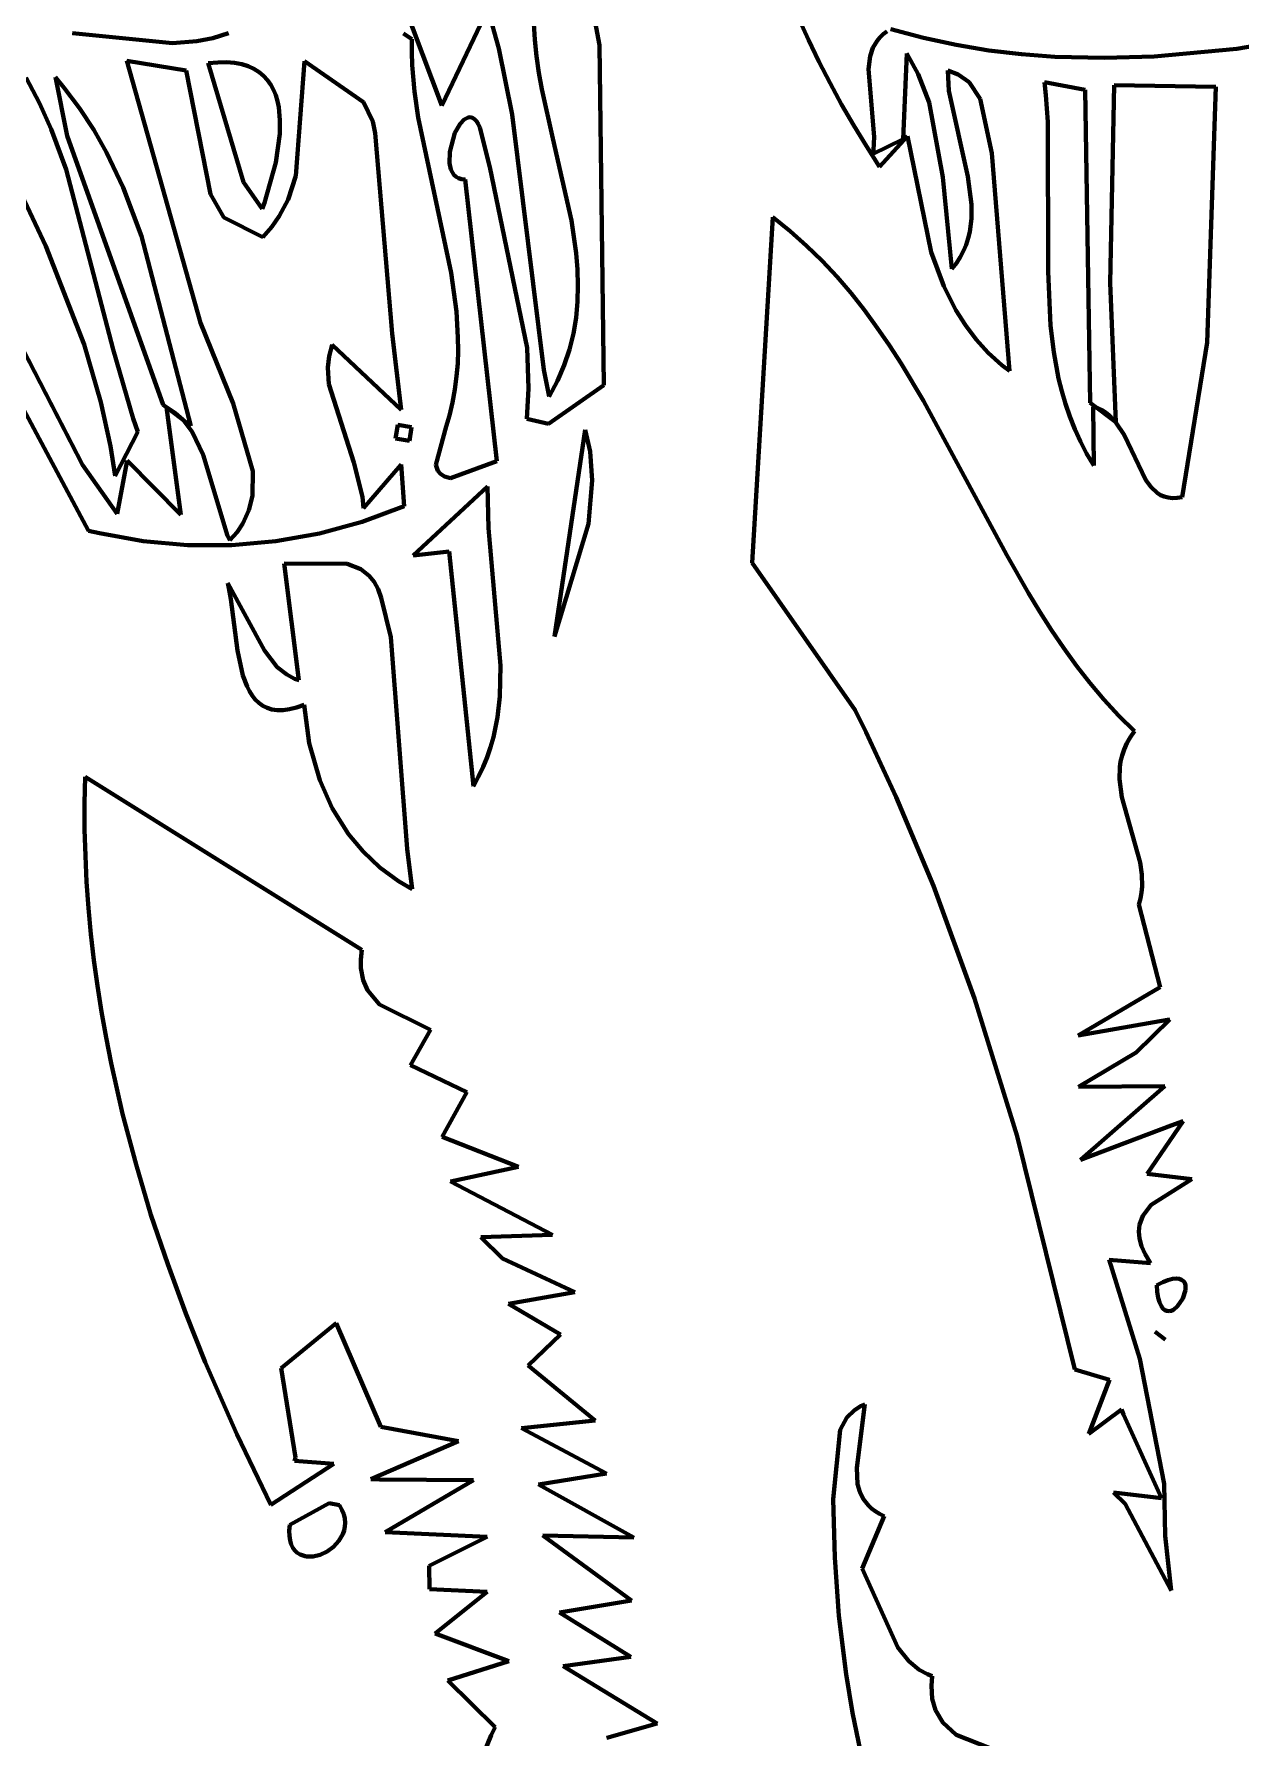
# Model space of a CAD drawing. Header units: millimetres. Extents: x 0 to 9.3, y 0 to 12.
# Drawn here: x 3.95 to 4.724, y 1.18 to 2.273 of the extents above; entities that cross this region are included whole.
import ezdxf

# ---------------------------------------------------------------- set-up
doc = ezdxf.new("R2010")
doc.units = ezdxf.units.MM
doc.layers.add('color#000000ff', color=7, linetype='CONTINUOUS', lineweight=100)
doc.layers.add('color#ffffffff', color=7, linetype='CONTINUOUS', lineweight=100)

msp = doc.modelspace()

# ---------------------------------------------------------------- linework, layer by layer
at = {"layer": 'color#000000ff'}
for p, q in [((4.3125, 2.2657), (4.3031, 2.3155)), ((4.4336, 2.2972), (4.4464, 2.269)), ((3.8029, 2.2941), (3.9847, 1.9543)), ((4.2113, 2.2269), (4.1865, 2.2928)), ((4.2408, 2.2888), (4.2113, 2.2269)), ((4.2479, 2.2636), (4.2408, 2.2888)), ((3.9745, 2.2733), (4.0387, 2.2669)), ((4.0644, 2.2702), (4.0745, 2.2734)), ((4.1868, 2.2731), (4.1922, 2.2696)), ((4.2703, 2.2795), (4.2709, 2.269)), ((4.4923, 2.2706), (4.4943, 2.2726)), ((4.4943, 2.2726), (4.4967, 2.2744)), ((4.4994, 2.276), (4.5202, 2.2704)), ((4.7213, 2.2633), (4.8055, 2.2777)), ((4.0387, 2.2669), (4.0542, 2.2682)), ((4.0542, 2.2682), (4.0644, 2.2702)), ((4.1922, 2.2696), (4.1921, 2.2612)), ((4.2565, 2.2211), (4.2479, 2.2636)), ((4.2709, 2.269), (4.2721, 2.2585)), ((4.3153, 2.0476), (4.3125, 2.2657)), ((4.4464, 2.269), (4.4532, 2.2551)), ((4.486, 2.2587), (4.4878, 2.2639)), ((4.4878, 2.2639), (4.4905, 2.2685)), ((4.4905, 2.2685), (4.4923, 2.2706)), ((4.5202, 2.2704), (4.5411, 2.2658)), ((4.5411, 2.2658), (4.5621, 2.2623)), ((4.5621, 2.2623), (4.5832, 2.2598)), ((4.6682, 2.2584), (4.7213, 2.2633)), ((4.0474, 2.2495), (4.0093, 2.2556)), ((4.0093, 2.2556), (4.0566, 2.0875)), ((4.0676, 2.2546), (4.0615, 2.2541)), ((4.0615, 2.2541), (4.0842, 2.1778)), ((4.0732, 2.2547), (4.0676, 2.2546)), ((4.0783, 2.2543), (4.0732, 2.2547)), ((4.083, 2.2534), (4.0783, 2.2543)), ((4.0871, 2.2521), (4.083, 2.2534)), ((4.0908, 2.2505), (4.0871, 2.2521)), ((4.1232, 2.2554), (4.1178, 2.1819)), ((4.161, 2.229), (4.1232, 2.2554)), ((4.1921, 2.2612), (4.1924, 2.2528)), ((4.1924, 2.2528), (4.1938, 2.236)), ((4.2721, 2.2585), (4.2736, 2.248)), ((4.4532, 2.2551), (4.4603, 2.2413)), ((4.4849, 2.2503), (4.486, 2.2587)), ((4.5096, 2.2602), (4.5073, 2.2054)), ((4.5168, 2.2471), (4.5096, 2.2602)), ((4.5832, 2.2598), (4.6044, 2.2582)), ((4.6044, 2.2582), (4.6363, 2.2575)), ((4.6363, 2.2575), (4.6682, 2.2584)), ((3.9037, 2.2504), (3.9574, 2.1368)), ((3.9533, 2.2284), (3.9448, 2.2446)), ((3.9635, 2.2451), (3.9711, 2.2076)), ((3.9689, 2.2386), (3.9635, 2.2451)), ((4.0629, 2.1702), (4.0474, 2.2495)), ((4.0941, 2.2484), (4.0908, 2.2505)), ((4.097, 2.246), (4.0941, 2.2484)), ((4.0995, 2.2433), (4.097, 2.246)), ((4.1016, 2.2403), (4.0995, 2.2433)), ((4.1034, 2.2371), (4.1016, 2.2403)), ((4.2736, 2.248), (4.2755, 2.2374)), ((4.4603, 2.2413), (4.4677, 2.2277)), ((4.4886, 2.2069), (4.4849, 2.2503)), ((4.5239, 2.2289), (4.5168, 2.2471)), ((4.5425, 2.2469), (4.5358, 2.2493)), ((4.5358, 2.2493), (4.5366, 2.2363)), ((4.5495, 2.2419), (4.5425, 2.2469)), ((4.5566, 2.2313), (4.5495, 2.2419)), ((4.5978, 2.242), (4.5988, 2.2336)), ((4.624, 2.237), (4.5978, 2.242)), ((4.6426, 2.2399), (4.6399, 2.1133)), ((4.7077, 2.239), (4.6426, 2.2399)), ((3.979, 2.2253), (3.9689, 2.2386)), ((4.1048, 2.2336), (4.1034, 2.2371)), ((4.1059, 2.2298), (4.1048, 2.2336)), ((4.1067, 2.2259), (4.1059, 2.2298)), ((4.1671, 2.2166), (4.161, 2.229)), ((4.1938, 2.236), (4.1962, 2.2193)), ((4.2755, 2.2374), (4.2826, 2.2058)), ((4.5326, 2.1809), (4.5239, 2.2289)), ((4.5366, 2.2363), (4.5487, 2.1815)), ((4.5641, 2.1963), (4.5566, 2.2313)), ((4.5988, 2.2336), (4.6001, 2.2165)), ((4.6271, 2.0364), (4.624, 2.237)), ((4.7021, 2.0749), (4.7077, 2.239)), ((3.9608, 2.2117), (3.9533, 2.2284)), ((3.9881, 2.2114), (3.979, 2.2253)), ((4.1075, 2.2176), (4.1067, 2.2259)), ((4.1962, 2.2193), (4.2174, 2.1197)), ((4.2256, 2.2179), (4.2269, 2.2187)), ((4.2269, 2.2187), (4.2282, 2.2193)), ((4.2282, 2.2193), (4.2296, 2.2194)), ((4.2296, 2.2194), (4.2309, 2.2191)), ((4.2309, 2.2191), (4.2322, 2.2183)), ((4.2322, 2.2183), (4.2335, 2.217)), ((4.2767, 2.0575), (4.2565, 2.2211)), ((4.4677, 2.2277), (4.4755, 2.2142)), ((3.9704, 2.186), (3.9608, 2.2117)), ((3.9711, 2.2076), (4.0327, 2.0351)), ((3.9962, 2.1969), (3.9881, 2.2114)), ((4.1048, 2.1905), (4.1074, 2.2088)), ((4.1074, 2.2088), (4.1075, 2.2176)), ((4.1685, 2.2092), (4.1671, 2.2166)), ((4.1794, 2.0807), (4.1685, 2.2092)), ((4.2164, 2.1972), (4.2197, 2.2094)), ((4.2197, 2.2094), (4.223, 2.2152)), ((4.223, 2.2152), (4.2256, 2.2179)), ((4.2335, 2.217), (4.2347, 2.2152)), ((4.2347, 2.2152), (4.2358, 2.2128)), ((4.2358, 2.2128), (4.2421, 2.1874)), ((4.4755, 2.2142), (4.4836, 2.2009)), ((4.4921, 2.1877), (4.5099, 2.2072)), ((4.5099, 2.2072), (4.5252, 2.133)), ((4.6001, 2.2165), (4.6002, 2.1205)), ((4.0069, 2.1744), (3.9962, 2.1969)), ((4.2163, 2.19), (4.2164, 2.1972)), ((4.2826, 2.2058), (4.2944, 2.1532)), ((4.4836, 2.2009), (4.4921, 2.1877)), ((4.5073, 2.2054), (4.4876, 2.1958)), ((4.4876, 2.1958), (4.4881, 2.1984)), ((4.4881, 2.1984), (4.4886, 2.2069)), ((4.5754, 2.0568), (4.5641, 2.1963)), ((4.0006, 2.0704), (3.9704, 2.186)), ((4.0975, 2.1645), (4.1048, 2.1905)), ((4.2172, 2.1859), (4.2163, 2.19)), ((4.2181, 2.1841), (4.2172, 2.1859)), ((4.2421, 2.1874), (4.2661, 2.0715)), ((4.0188, 2.1431), (4.0069, 2.1744)), ((4.0842, 2.1778), (4.0961, 2.1606)), ((4.1178, 2.1819), (4.1127, 2.1667)), ((4.2191, 2.1826), (4.2181, 2.1841)), ((4.2205, 2.1813), (4.2191, 2.1826)), ((4.2221, 2.1804), (4.2205, 2.1813)), ((4.224, 2.1798), (4.2221, 2.1804)), ((4.2262, 2.1796), (4.224, 2.1798)), ((4.2467, 1.9989), (4.2262, 2.1796)), ((4.5385, 2.1222), (4.5326, 2.1809)), ((4.5487, 2.1815), (4.551, 2.1634)), ((4.0716, 2.1551), (4.0629, 2.1702)), ((4.0961, 2.1606), (4.0975, 2.1645)), ((4.1127, 2.1667), (4.1071, 2.1559)), ((4.551, 2.1634), (4.551, 2.1546)), ((3.9808, 1.9965), (3.8963, 2.1603)), ((4.0966, 2.1426), (4.0716, 2.1551)), ((4.1071, 2.1559), (4.1023, 2.1491)), ((4.2944, 2.1532), (4.2961, 2.1427)), ((4.4237, 2.1553), (4.4103, 1.9336)), ((4.4348, 2.1464), (4.4237, 2.1553)), ((4.551, 2.1546), (4.5499, 2.146)), ((4.0504, 2.0215), (4.0188, 2.1431)), ((4.1023, 2.1491), (4.0966, 2.1426)), ((4.2961, 2.1427), (4.2974, 2.1323)), ((4.4453, 2.137), (4.4348, 2.1464)), ((4.5489, 2.1419), (4.5476, 2.1377)), ((4.5499, 2.146), (4.5489, 2.1419)), ((3.9574, 2.1368), (3.9819, 2.0737)), ((4.2974, 2.1323), (4.2983, 2.1219)), ((4.4553, 2.1273), (4.4453, 2.137)), ((4.5252, 2.133), (4.5333, 2.1112)), ((4.5459, 2.1337), (4.5438, 2.1298)), ((4.5476, 2.1377), (4.5459, 2.1337)), ((4.2174, 2.1197), (4.2207, 2.0949)), ((4.2983, 2.1219), (4.2986, 2.1115)), ((4.4648, 2.1171), (4.4553, 2.1273)), ((4.5414, 2.1259), (4.5385, 2.1222)), ((4.5438, 2.1298), (4.5414, 2.1259)), ((4.6002, 2.1205), (4.6018, 2.0858)), ((4.2986, 2.1115), (4.2983, 2.1012)), ((4.4738, 2.1066), (4.4648, 2.1171)), ((4.5333, 2.1112), (4.541, 2.0958)), ((4.6399, 2.1133), (4.6436, 2.024)), ((4.2983, 2.1012), (4.2974, 2.0909)), ((4.4824, 2.0957), (4.4738, 2.1066)), ((4.0566, 2.0875), (4.0774, 2.0359)), ((4.2207, 2.0949), (4.2217, 2.0782)), ((4.2974, 2.0909), (4.2957, 2.0807)), ((4.4906, 2.0845), (4.4824, 2.0957)), ((4.541, 2.0958), (4.5471, 2.0861)), ((4.1852, 2.0318), (4.1794, 2.0807)), ((4.2217, 2.0782), (4.2218, 2.0699)), ((4.2957, 2.0807), (4.2932, 2.0705)), ((4.4985, 2.0731), (4.4906, 2.0845)), ((4.5471, 2.0861), (4.554, 2.0769)), ((4.554, 2.0769), (4.5618, 2.0683)), ((4.6018, 2.0858), (4.6038, 2.0688)), ((3.9819, 2.0737), (3.9927, 2.0368)), ((4.0133, 2.0263), (4.0006, 2.0704)), ((4.1383, 2.059), (4.139, 2.0663)), ((4.139, 2.0663), (4.1409, 2.0736)), ((4.1409, 2.0736), (4.1852, 2.0318)), ((4.2218, 2.0699), (4.2215, 2.0616)), ((4.2661, 2.0715), (4.267, 2.0455)), ((4.2932, 2.0705), (4.2898, 2.0604)), ((4.506, 2.0615), (4.4985, 2.0731)), ((4.5618, 2.0683), (4.5706, 2.0604)), ((4.6038, 2.0688), (4.6069, 2.052)), ((4.6862, 1.9758), (4.7021, 2.0749)), ((4.1389, 2.0482), (4.1383, 2.059)), ((4.2215, 2.0616), (4.2208, 2.0533)), ((4.2801, 2.0404), (4.2767, 2.0575)), ((4.2898, 2.0604), (4.2855, 2.0504)), ((4.5203, 2.0376), (4.506, 2.0615)), ((4.5706, 2.0604), (4.5754, 2.0568)), ((4.155, 1.998), (4.1389, 2.0482)), ((4.2197, 2.0449), (4.2182, 2.0365)), ((4.2208, 2.0533), (4.2197, 2.0449)), ((4.267, 2.0455), (4.2659, 2.026)), ((4.2797, 2.0229), (4.3153, 2.0476)), ((4.2855, 2.0504), (4.2801, 2.0404)), ((4.6069, 2.052), (4.6089, 2.0438)), ((4.6089, 2.0438), (4.6113, 2.0356)), ((3.9927, 2.0368), (3.9988, 2.0085)), ((4.0327, 2.0351), (4.0504, 2.0215)), ((4.0405, 2.0297), (4.0348, 2.0335)), ((4.0348, 2.0335), (4.0358, 2.0254)), ((4.0774, 2.0359), (4.0902, 1.9925)), ((4.2182, 2.0365), (4.2162, 2.0282)), ((4.5736, 1.9386), (4.5203, 2.0376)), ((4.6113, 2.0356), (4.6141, 2.0275)), ((4.6436, 2.024), (4.6271, 2.0364)), ((4.6295, 1.9962), (4.629, 2.0337)), ((4.629, 2.0337), (4.632, 2.0328)), ((4.632, 2.0328), (4.6348, 2.0315)), ((4.0163, 2.0177), (4.0133, 2.0263)), ((4.0358, 2.0254), (4.0439, 1.9645)), ((4.0454, 2.0253), (4.0405, 2.0297)), ((4.0513, 2.0176), (4.0454, 2.0253)), ((4.1831, 2.0222), (4.1817, 2.0134)), ((4.1919, 2.0207), (4.1831, 2.0222)), ((4.2162, 2.0282), (4.2142, 2.0212)), ((4.2659, 2.026), (4.2797, 2.0229)), ((4.6141, 2.0275), (4.6173, 2.0195)), ((4.6348, 2.0315), (4.6373, 2.03)), ((4.6373, 2.03), (4.6396, 2.0281)), ((4.6396, 2.0281), (4.6437, 2.0237)), ((4.6437, 2.0237), (4.6489, 2.0158)), ((4.0018, 1.9894), (4.0163, 2.0177)), ((4.0582, 2.0029), (4.0513, 2.0176)), ((4.1817, 2.0134), (4.1905, 2.012)), ((4.1905, 2.012), (4.1919, 2.0207)), ((4.2142, 2.0212), (4.2074, 1.9966)), ((4.3033, 2.019), (4.2837, 1.8864)), ((4.3064, 2.0052), (4.3033, 2.019)), ((4.6173, 2.0195), (4.6209, 2.0116)), ((4.6209, 2.0116), (4.6249, 2.0038)), ((4.6489, 2.0158), (4.6629, 1.9868)), ((3.9988, 2.0085), (4.0018, 1.9894)), ((4.0096, 1.9994), (4.0031, 1.9652)), ((4.0439, 1.9645), (4.0096, 1.9994)), ((4.0739, 1.9511), (4.0582, 2.0029)), ((4.3078, 1.9866), (4.3064, 2.0052)), ((4.6249, 2.0038), (4.6295, 1.9962)), ((4.0031, 1.9652), (3.9808, 1.9965)), ((4.0902, 1.9925), (4.0898, 1.9766)), ((4.1605, 1.9761), (4.155, 1.998)), ((4.1852, 1.9967), (4.161, 1.9687)), ((4.1872, 1.9701), (4.1852, 1.9967)), ((4.2074, 1.9966), (4.2087, 1.9928)), ((4.2087, 1.9928), (4.2105, 1.9907)), ((4.2105, 1.9907), (4.2131, 1.989)), ((4.2131, 1.989), (4.2168, 1.9879)), ((4.2168, 1.9879), (4.2467, 1.9989)), ((4.2407, 1.9826), (4.193, 1.9385)), ((4.2413, 1.9559), (4.2407, 1.9826)), ((4.3053, 1.9587), (4.3078, 1.9866)), ((4.6629, 1.9868), (4.6663, 1.9822)), ((4.6663, 1.9822), (4.6701, 1.9786)), ((4.6701, 1.9786), (4.6723, 1.9772)), ((4.0876, 1.9675), (4.0837, 1.9589)), ((4.0898, 1.9766), (4.0876, 1.9675)), ((4.1603, 1.9601), (4.1872, 1.9701)), ((4.161, 1.9687), (4.1605, 1.9761)), ((4.6723, 1.9772), (4.6746, 1.9762)), ((4.6746, 1.9762), (4.6772, 1.9755)), ((4.6772, 1.9755), (4.68, 1.9752)), ((4.68, 1.9752), (4.683, 1.9753)), ((4.683, 1.9753), (4.6862, 1.9758)), ((4.0837, 1.9589), (4.08, 1.9534)), ((4.1328, 1.9526), (4.1603, 1.9601)), ((4.249, 1.8679), (4.2413, 1.9559)), ((4.2837, 1.8864), (4.3053, 1.9587)), ((3.9847, 1.9543), (3.9917, 1.9527)), ((3.9917, 1.9527), (4.0198, 1.9476)), ((4.0198, 1.9476), (4.0482, 1.9451)), ((4.0482, 1.9451), (4.0766, 1.9451)), ((4.0754, 1.9483), (4.0739, 1.9511)), ((4.08, 1.9534), (4.0754, 1.9483)), ((4.0766, 1.9451), (4.1049, 1.9476)), ((4.1049, 1.9476), (4.1328, 1.9526)), ((4.193, 1.9385), (4.216, 1.941)), ((4.216, 1.941), (4.2316, 1.7905)), ((4.5875, 1.9142), (4.5736, 1.9386)), ((4.1103, 1.9333), (4.1196, 1.8584)), ((4.1506, 1.9331), (4.1103, 1.9333)), ((4.1593, 1.9296), (4.1506, 1.9331)), ((4.1648, 1.9253), (4.1593, 1.9296)), ((4.168, 1.9215), (4.1648, 1.9253)), ((4.4103, 1.9336), (4.4764, 1.8392)), ((4.0977, 1.8774), (4.074, 1.9207)), ((4.074, 1.9207), (4.0748, 1.9175)), ((4.0748, 1.9175), (4.0761, 1.9105)), ((4.1705, 1.9168), (4.168, 1.9215)), ((4.1725, 1.9112), (4.1705, 1.9168)), ((4.5948, 1.9023), (4.5875, 1.9142)), ((4.0761, 1.9105), (4.0803, 1.8774)), ((4.1786, 1.886), (4.1725, 1.9112)), ((4.6024, 1.8905), (4.5948, 1.9023)), ((4.6102, 1.879), (4.6024, 1.8905)), ((4.1891, 1.7503), (4.1786, 1.886)), ((4.0803, 1.8774), (4.0838, 1.8615)), ((4.1058, 1.8669), (4.0977, 1.8774)), ((4.6184, 1.8677), (4.6102, 1.879)), ((4.0838, 1.8615), (4.0864, 1.8545)), ((4.112, 1.862), (4.1058, 1.8669)), ((4.1169, 1.8594), (4.112, 1.862)), ((4.1196, 1.8584), (4.1169, 1.8594)), ((4.2485, 1.848), (4.249, 1.8679)), ((4.627, 1.8567), (4.6184, 1.8677)), ((4.0864, 1.8545), (4.088, 1.8514)), ((4.088, 1.8514), (4.0897, 1.8486)), ((4.0897, 1.8486), (4.0917, 1.846)), ((4.247, 1.8348), (4.2485, 1.848)), ((4.636, 1.846), (4.627, 1.8567)), ((4.0917, 1.846), (4.094, 1.8439)), ((4.094, 1.8439), (4.0965, 1.8421)), ((4.0965, 1.8421), (4.0993, 1.8407)), ((4.0993, 1.8407), (4.1024, 1.8397)), ((4.1024, 1.8397), (4.1058, 1.8392)), ((4.1058, 1.8392), (4.1096, 1.8392)), ((4.1096, 1.8392), (4.1137, 1.8398)), ((4.1137, 1.8398), (4.1182, 1.8409)), ((4.1182, 1.8409), (4.123, 1.8426)), ((4.123, 1.8426), (4.1262, 1.818)), ((4.4764, 1.8392), (4.4833, 1.8254)), ((4.6455, 1.8357), (4.636, 1.846)), ((4.6555, 1.8257), (4.6455, 1.8357)), ((4.2444, 1.8219), (4.2458, 1.8283)), ((4.2458, 1.8283), (4.247, 1.8348)), ((4.4833, 1.8254), (4.5028, 1.7835)), ((4.6528, 1.8218), (4.6555, 1.8257)), ((4.1262, 1.818), (4.133, 1.7943)), ((4.2404, 1.8091), (4.2426, 1.8155)), ((4.2426, 1.8155), (4.2444, 1.8219)), ((4.6476, 1.8102), (4.6489, 1.8141)), ((4.6489, 1.8141), (4.6507, 1.818)), ((4.6507, 1.818), (4.6528, 1.8218)), ((4.2349, 1.7967), (4.2379, 1.8029)), ((4.2379, 1.8029), (4.2404, 1.8091)), ((4.6461, 1.8026), (4.6467, 1.8064)), ((4.6467, 1.8064), (4.6476, 1.8102)), ((3.9825, 1.7965), (3.9821, 1.7796)), ((4.16, 1.6856), (3.9825, 1.7965)), ((4.133, 1.7943), (4.1411, 1.7763)), ((4.2316, 1.7905), (4.2349, 1.7967)), ((4.6459, 1.7949), (4.6461, 1.8026)), ((4.6474, 1.7834), (4.6459, 1.7949)), ((4.5028, 1.7835), (4.5266, 1.7266)), ((4.6593, 1.7415), (4.6474, 1.7834)), ((3.9821, 1.7796), (3.9822, 1.7627)), ((4.1411, 1.7763), (4.1515, 1.7598)), ((3.9822, 1.7627), (3.9827, 1.7458)), ((4.1515, 1.7598), (4.1609, 1.7485)), ((4.1609, 1.7485), (4.1716, 1.7384)), ((4.1923, 1.7245), (4.1891, 1.7503)), ((3.9827, 1.7458), (3.9835, 1.7291)), ((4.1716, 1.7384), (4.1836, 1.7296)), ((4.6603, 1.7339), (4.6593, 1.7415)), ((3.9835, 1.7291), (3.9847, 1.7123)), ((4.1836, 1.7296), (4.1923, 1.7245)), ((4.5266, 1.7266), (4.553, 1.6543)), ((4.6604, 1.7262), (4.6603, 1.7339)), ((4.6583, 1.7146), (4.6594, 1.7185)), ((4.6594, 1.7185), (4.6601, 1.7223)), ((4.6601, 1.7223), (4.6604, 1.7262)), ((3.9847, 1.7123), (3.9863, 1.6956)), ((4.6721, 1.6617), (4.6583, 1.7146)), ((3.9863, 1.6956), (3.9882, 1.679)), ((4.1593, 1.6794), (4.16, 1.6856)), ((3.9882, 1.679), (3.9905, 1.6624)), ((4.1593, 1.6737), (4.1593, 1.6794)), ((4.1608, 1.6661), (4.1593, 1.6737)), ((3.9905, 1.6624), (3.9931, 1.6458)), ((4.1637, 1.6596), (4.1608, 1.6661)), ((4.6195, 1.6307), (4.6721, 1.6617)), ((4.1713, 1.6506), (4.1637, 1.6596)), ((4.204, 1.6342), (4.1713, 1.6506)), ((4.553, 1.6543), (4.5804, 1.566)), ((3.9931, 1.6458), (3.996, 1.6294)), ((4.6767, 1.6406), (4.6195, 1.6307)), ((4.6567, 1.6197), (4.6782, 1.6408)), ((4.6782, 1.6408), (4.6767, 1.6406)), ((3.996, 1.6294), (3.9992, 1.6129)), ((4.1912, 1.6117), (4.204, 1.6342)), ((4.6196, 1.5977), (4.6567, 1.6197)), ((3.9992, 1.6129), (4.0066, 1.5803)), ((4.2274, 1.5942), (4.1912, 1.6117)), ((4.675, 1.5981), (4.6196, 1.5977)), ((4.6209, 1.5508), (4.675, 1.5981)), ((4.2115, 1.5657), (4.2274, 1.5942)), ((4.0066, 1.5803), (4.0152, 1.5479)), ((4.6637, 1.5419), (4.6867, 1.5757)), ((4.6867, 1.5757), (4.6791, 1.5728)), ((4.2604, 1.5463), (4.2115, 1.5657)), ((4.5804, 1.566), (4.6174, 1.4165)), ((4.6791, 1.5728), (4.6209, 1.5508)), ((4.0152, 1.5479), (4.0248, 1.5157)), ((4.2168, 1.5371), (4.2604, 1.5463)), ((4.6923, 1.5384), (4.6637, 1.5419)), ((4.2823, 1.5028), (4.2168, 1.5371)), ((4.6662, 1.522), (4.6923, 1.5384)), ((4.661, 1.515), (4.6662, 1.522)), ((4.0248, 1.5157), (4.0355, 1.4839)), ((4.6583, 1.5049), (4.6588, 1.5092)), ((4.6588, 1.5092), (4.661, 1.515)), ((4.2363, 1.5013), (4.2823, 1.5028)), ((4.2502, 1.4877), (4.2363, 1.5013)), ((4.6587, 1.5004), (4.6583, 1.5049)), ((4.6601, 1.4955), (4.6587, 1.5004)), ((4.2967, 1.4661), (4.2502, 1.4877)), ((4.659, 1.4232), (4.6394, 1.4868)), ((4.6394, 1.4868), (4.6659, 1.4847)), ((4.6624, 1.4903), (4.6601, 1.4955)), ((4.6659, 1.4847), (4.6624, 1.4903)), ((4.0355, 1.4839), (4.0471, 1.4524)), ((4.2541, 1.4585), (4.2967, 1.4661)), ((4.6737, 1.4724), (4.6698, 1.4706)), ((4.6698, 1.4706), (4.6702, 1.4662)), ((4.6702, 1.4662), (4.6708, 1.4625)), ((4.677, 1.4737), (4.6737, 1.4724)), ((4.6799, 1.4745), (4.677, 1.4737)), ((4.6823, 1.4747), (4.6799, 1.4745)), ((4.6843, 1.4746), (4.6823, 1.4747)), ((4.6858, 1.474), (4.6843, 1.4746)), ((4.687, 1.4731), (4.6858, 1.474)), ((4.6865, 1.4619), (4.6883, 1.4673)), ((4.6878, 1.472), (4.687, 1.4731)), ((4.6883, 1.4706), (4.6878, 1.472)), ((4.6883, 1.4673), (4.6883, 1.4706)), ((4.2874, 1.4389), (4.2541, 1.4585)), ((4.6708, 1.4625), (4.6717, 1.4596)), ((4.6717, 1.4596), (4.6727, 1.4573)), ((4.6727, 1.4573), (4.6738, 1.4556)), ((4.6738, 1.4556), (4.6751, 1.4545)), ((4.6751, 1.4545), (4.6764, 1.454)), ((4.6764, 1.454), (4.6778, 1.4538)), ((4.6778, 1.4538), (4.6792, 1.4541)), ((4.6792, 1.4541), (4.6805, 1.4548)), ((4.6805, 1.4548), (4.6832, 1.457)), ((4.6832, 1.457), (4.6865, 1.4619)), ((4.0471, 1.4524), (4.0596, 1.4212)), ((4.1082, 1.4173), (4.1436, 1.4461)), ((4.1436, 1.4461), (4.1723, 1.3797)), ((4.2667, 1.419), (4.2874, 1.4389)), ((4.6688, 1.4407), (4.6753, 1.4356)), ((4.6753, 1.4356), (4.6688, 1.4407)), ((4.0596, 1.4212), (4.0798, 1.375)), ((4.6746, 1.3432), (4.659, 1.4232)), ((4.1175, 1.36), (4.1082, 1.4173)), ((4.3096, 1.3837), (4.2667, 1.419)), ((4.6174, 1.4165), (4.6395, 1.4098)), ((4.6395, 1.4098), (4.6262, 1.3753)), ((4.4759, 1.3904), (4.471, 1.3856)), ((4.4802, 1.3931), (4.4759, 1.3904)), ((4.4774, 1.3533), (4.4826, 1.3943)), ((4.4826, 1.3943), (4.4802, 1.3931)), ((4.6262, 1.3753), (4.6472, 1.3907)), ((4.6472, 1.3907), (4.6486, 1.3876)), ((4.6486, 1.3876), (4.673, 1.334)), ((4.1723, 1.3797), (4.2221, 1.3704)), ((4.2624, 1.3789), (4.3096, 1.3837)), ((4.317, 1.3497), (4.2624, 1.3789)), ((4.4668, 1.3778), (4.4623, 1.3333)), ((4.471, 1.3856), (4.4668, 1.3778)), ((4.0798, 1.375), (4.1016, 1.3296)), ((4.2221, 1.3704), (4.1658, 1.3461)), ((4.1016, 1.3296), (4.1421, 1.356)), ((4.1168, 1.3578), (4.1175, 1.36)), ((4.1421, 1.356), (4.1168, 1.3578)), ((4.1658, 1.3461), (4.1714, 1.346)), ((4.1714, 1.346), (4.2316, 1.3455)), ((4.2316, 1.3455), (4.175, 1.3122)), ((4.2734, 1.3426), (4.317, 1.3497)), ((4.478, 1.3429), (4.4774, 1.3533)), ((4.3344, 1.3087), (4.2734, 1.3426)), ((4.4623, 1.3333), (4.4634, 1.2959)), ((4.4794, 1.338), (4.478, 1.3429)), ((4.4816, 1.3335), (4.4794, 1.338)), ((4.4849, 1.3293), (4.4816, 1.3335)), ((4.673, 1.334), (4.6422, 1.3376)), ((4.6422, 1.3376), (4.6496, 1.3304)), ((4.6752, 1.3097), (4.6746, 1.3432)), ((4.139, 1.3308), (4.1139, 1.3168)), ((4.1457, 1.3294), (4.139, 1.3308)), ((4.1473, 1.3265), (4.1457, 1.3294)), ((4.1484, 1.3237), (4.1473, 1.3265)), ((4.1491, 1.3209), (4.1484, 1.3237)), ((4.4809, 1.2889), (4.4951, 1.3223)), ((4.487, 1.3274), (4.4849, 1.3293)), ((4.4893, 1.3256), (4.487, 1.3274)), ((4.492, 1.3239), (4.4893, 1.3256)), ((4.4951, 1.3223), (4.492, 1.3239)), ((4.6496, 1.3304), (4.6791, 1.2747)), ((4.1139, 1.3168), (4.1135, 1.3131)), ((4.1135, 1.3131), (4.1136, 1.3097)), ((4.1478, 1.3108), (4.1486, 1.3132)), ((4.1486, 1.3132), (4.1491, 1.3157)), ((4.1493, 1.3182), (4.1491, 1.3209)), ((4.1491, 1.3157), (4.1493, 1.3182)), ((4.175, 1.3122), (4.2404, 1.3091)), ((4.1136, 1.3097), (4.114, 1.3068)), ((4.114, 1.3068), (4.1147, 1.3042)), ((4.1147, 1.3042), (4.1158, 1.3021)), ((4.1158, 1.3021), (4.1171, 1.3003)), ((4.1171, 1.3003), (4.1186, 1.2989)), ((4.1378, 1.2998), (4.1418, 1.3028)), ((4.1418, 1.3028), (4.1453, 1.3065)), ((4.1453, 1.3065), (4.1478, 1.3108)), ((4.2404, 1.3091), (4.2033, 1.2905)), ((4.333, 1.2684), (4.2761, 1.31)), ((4.2761, 1.31), (4.3344, 1.3087)), ((4.6791, 1.2747), (4.6752, 1.3097)), ((4.1186, 1.2989), (4.1204, 1.2978)), ((4.1204, 1.2978), (4.1223, 1.2971)), ((4.1223, 1.2971), (4.1244, 1.2966)), ((4.1244, 1.2966), (4.1288, 1.2966)), ((4.1288, 1.2966), (4.1333, 1.2977)), ((4.1333, 1.2977), (4.1378, 1.2998)), ((4.2033, 1.2905), (4.2034, 1.2756)), ((4.4634, 1.2959), (4.466, 1.2584)), ((4.5037, 1.2382), (4.4809, 1.2889)), ((4.2034, 1.2756), (4.2405, 1.2739)), ((4.2405, 1.2739), (4.207, 1.2472)), ((4.2869, 1.2607), (4.333, 1.2684)), ((4.3326, 1.2321), (4.2869, 1.2607)), ((4.466, 1.2584), (4.4706, 1.221)), ((4.207, 1.2472), (4.2543, 1.2295)), ((4.5108, 1.2294), (4.5037, 1.2382)), ((4.2543, 1.2295), (4.2152, 1.217)), ((4.2891, 1.2263), (4.3326, 1.2321)), ((4.3495, 1.1894), (4.2891, 1.2263)), ((4.5175, 1.2239), (4.5108, 1.2294)), ((4.5228, 1.221), (4.5175, 1.2239)), ((4.2152, 1.217), (4.2455, 1.1871)), ((4.4706, 1.221), (4.4747, 1.1962)), ((4.5258, 1.2198), (4.5228, 1.221)), ((4.5253, 1.2136), (4.5258, 1.2198)), ((4.5259, 1.2052), (4.5253, 1.2136)), ((4.5279, 1.198), (4.5259, 1.2052)), ((4.4747, 1.1962), (4.4798, 1.1716)), ((4.5326, 1.19), (4.5279, 1.198)), ((4.2429, 1.1819), (4.2386, 1.1714)), ((4.2455, 1.1871), (4.2429, 1.1819)), ((4.3171, 1.1802), (4.3495, 1.1894)), ((4.5412, 1.1821), (4.5326, 1.19)), ((4.5704, 1.1707), (4.5412, 1.1821))]:
    msp.add_line(p, q, dxfattribs=at)
at = {"layer": 'color#ffffffff'}
for p, q in [((4.3031, 2.3155), (4.3125, 2.2657)), ((4.4464, 2.269), (4.4336, 2.2972)), ((3.9847, 1.9543), (3.8029, 2.2941)), ((4.1865, 2.2928), (4.2113, 2.2269)), ((4.2113, 2.2269), (4.2408, 2.2888)), ((4.2408, 2.2888), (4.2479, 2.2636)), ((4.0387, 2.2669), (3.9745, 2.2733)), ((4.0745, 2.2734), (4.0644, 2.2702)), ((4.1922, 2.2696), (4.1868, 2.2731)), ((4.2709, 2.269), (4.2703, 2.2795)), ((4.4943, 2.2726), (4.4923, 2.2706)), ((4.4967, 2.2744), (4.4943, 2.2726)), ((4.5202, 2.2704), (4.4994, 2.276)), ((4.8055, 2.2777), (4.7213, 2.2633)), ((4.0542, 2.2682), (4.0387, 2.2669)), ((4.0644, 2.2702), (4.0542, 2.2682)), ((4.1921, 2.2612), (4.1922, 2.2696)), ((4.2479, 2.2636), (4.2565, 2.2211)), ((4.2721, 2.2585), (4.2709, 2.269)), ((4.3125, 2.2657), (4.3153, 2.0476)), ((4.4532, 2.2551), (4.4464, 2.269)), ((4.4878, 2.2639), (4.486, 2.2587)), ((4.4905, 2.2685), (4.4878, 2.2639)), ((4.4923, 2.2706), (4.4905, 2.2685)), ((4.5411, 2.2658), (4.5202, 2.2704)), ((4.5621, 2.2623), (4.5411, 2.2658)), ((4.5832, 2.2598), (4.5621, 2.2623)), ((4.7213, 2.2633), (4.6682, 2.2584)), ((4.0566, 2.0875), (4.0093, 2.2556)), ((4.0093, 2.2556), (4.0474, 2.2495)), ((4.0615, 2.2541), (4.0676, 2.2546)), ((4.0842, 2.1778), (4.0615, 2.2541)), ((4.0676, 2.2546), (4.0732, 2.2547)), ((4.0732, 2.2547), (4.0783, 2.2543)), ((4.0783, 2.2543), (4.083, 2.2534)), ((4.083, 2.2534), (4.0871, 2.2521)), ((4.0871, 2.2521), (4.0908, 2.2505)), ((4.1178, 2.1819), (4.1232, 2.2554)), ((4.1232, 2.2554), (4.161, 2.229)), ((4.1924, 2.2528), (4.1921, 2.2612)), ((4.1938, 2.236), (4.1924, 2.2528)), ((4.2736, 2.248), (4.2721, 2.2585)), ((4.4603, 2.2413), (4.4532, 2.2551)), ((4.486, 2.2587), (4.4849, 2.2503)), ((4.5073, 2.2054), (4.5096, 2.2602)), ((4.5096, 2.2602), (4.5168, 2.2471)), ((4.6044, 2.2582), (4.5832, 2.2598)), ((4.6363, 2.2575), (4.6044, 2.2582)), ((4.6682, 2.2584), (4.6363, 2.2575)), ((3.9574, 2.1368), (3.9037, 2.2504)), ((3.9448, 2.2446), (3.9533, 2.2284)), ((3.9635, 2.2451), (3.9689, 2.2386)), ((3.9711, 2.2076), (3.9635, 2.2451)), ((4.0474, 2.2495), (4.0629, 2.1702)), ((4.0908, 2.2505), (4.0941, 2.2484)), ((4.0941, 2.2484), (4.097, 2.246)), ((4.097, 2.246), (4.0995, 2.2433)), ((4.0995, 2.2433), (4.1016, 2.2403)), ((4.1016, 2.2403), (4.1034, 2.2371)), ((4.2755, 2.2374), (4.2736, 2.248)), ((4.4677, 2.2277), (4.4603, 2.2413)), ((4.4849, 2.2503), (4.4886, 2.2069)), ((4.5168, 2.2471), (4.5239, 2.2289)), ((4.5366, 2.2363), (4.5358, 2.2493)), ((4.5358, 2.2493), (4.5425, 2.2469)), ((4.5425, 2.2469), (4.5495, 2.2419)), ((4.5495, 2.2419), (4.5566, 2.2313)), ((4.5978, 2.242), (4.624, 2.237)), ((4.5988, 2.2336), (4.5978, 2.242)), ((4.6399, 2.1133), (4.6426, 2.2399)), ((4.6426, 2.2399), (4.7077, 2.239)), ((3.9689, 2.2386), (3.979, 2.2253)), ((4.1034, 2.2371), (4.1048, 2.2336)), ((4.1048, 2.2336), (4.1059, 2.2298)), ((4.1059, 2.2298), (4.1067, 2.2259)), ((4.161, 2.229), (4.1671, 2.2166)), ((4.1962, 2.2193), (4.1938, 2.236)), ((4.2826, 2.2058), (4.2755, 2.2374)), ((4.5239, 2.2289), (4.5326, 2.1809)), ((4.5487, 2.1815), (4.5366, 2.2363)), ((4.5566, 2.2313), (4.5641, 2.1963)), ((4.6001, 2.2165), (4.5988, 2.2336)), ((4.624, 2.237), (4.6271, 2.0364)), ((4.7077, 2.239), (4.7021, 2.0749)), ((3.9533, 2.2284), (3.9608, 2.2117)), ((3.979, 2.2253), (3.9881, 2.2114)), ((4.1067, 2.2259), (4.1075, 2.2176)), ((4.2174, 2.1197), (4.1962, 2.2193)), ((4.2269, 2.2187), (4.2256, 2.2179)), ((4.2282, 2.2193), (4.2269, 2.2187)), ((4.2296, 2.2194), (4.2282, 2.2193)), ((4.2309, 2.2191), (4.2296, 2.2194)), ((4.2322, 2.2183), (4.2309, 2.2191)), ((4.2335, 2.217), (4.2322, 2.2183)), ((4.2565, 2.2211), (4.2767, 2.0575)), ((4.4755, 2.2142), (4.4677, 2.2277)), ((3.9608, 2.2117), (3.9704, 2.186)), ((4.0327, 2.0351), (3.9711, 2.2076)), ((3.9881, 2.2114), (3.9962, 2.1969)), ((4.1074, 2.2088), (4.1048, 2.1905)), ((4.1075, 2.2176), (4.1074, 2.2088)), ((4.1671, 2.2166), (4.1685, 2.2092)), ((4.1685, 2.2092), (4.1794, 2.0807)), ((4.2197, 2.2094), (4.2164, 2.1972)), ((4.223, 2.2152), (4.2197, 2.2094)), ((4.2256, 2.2179), (4.223, 2.2152)), ((4.2347, 2.2152), (4.2335, 2.217)), ((4.2358, 2.2128), (4.2347, 2.2152)), ((4.2421, 2.1874), (4.2358, 2.2128)), ((4.4836, 2.2009), (4.4755, 2.2142)), ((4.5099, 2.2072), (4.4921, 2.1877)), ((4.5252, 2.133), (4.5099, 2.2072)), ((4.6002, 2.1205), (4.6001, 2.2165)), ((3.9962, 2.1969), (4.0069, 2.1744)), ((4.2164, 2.1972), (4.2163, 2.19)), ((4.2944, 2.1532), (4.2826, 2.2058)), ((4.4921, 2.1877), (4.4836, 2.2009)), ((4.4876, 2.1958), (4.5073, 2.2054)), ((4.4881, 2.1984), (4.4876, 2.1958)), ((4.4886, 2.2069), (4.4881, 2.1984)), ((4.5641, 2.1963), (4.5754, 2.0568)), ((3.9704, 2.186), (4.0006, 2.0704)), ((4.1048, 2.1905), (4.0975, 2.1645)), ((4.2163, 2.19), (4.2172, 2.1859)), ((4.2172, 2.1859), (4.2181, 2.1841)), ((4.2661, 2.0715), (4.2421, 2.1874)), ((4.0069, 2.1744), (4.0188, 2.1431)), ((4.0961, 2.1606), (4.0842, 2.1778)), ((4.1127, 2.1667), (4.1178, 2.1819)), ((4.2181, 2.1841), (4.2191, 2.1826)), ((4.2191, 2.1826), (4.2205, 2.1813)), ((4.2205, 2.1813), (4.2221, 2.1804)), ((4.2221, 2.1804), (4.224, 2.1798)), ((4.224, 2.1798), (4.2262, 2.1796)), ((4.2262, 2.1796), (4.2467, 1.9989)), ((4.5326, 2.1809), (4.5385, 2.1222)), ((4.551, 2.1634), (4.5487, 2.1815)), ((4.0629, 2.1702), (4.0716, 2.1551)), ((4.0975, 2.1645), (4.0961, 2.1606)), ((4.1071, 2.1559), (4.1127, 2.1667)), ((4.551, 2.1546), (4.551, 2.1634)), ((3.8963, 2.1603), (3.9808, 1.9965)), ((4.0716, 2.1551), (4.0966, 2.1426)), ((4.1023, 2.1491), (4.1071, 2.1559)), ((4.2961, 2.1427), (4.2944, 2.1532)), ((4.4103, 1.9336), (4.4237, 2.1553)), ((4.4237, 2.1553), (4.4348, 2.1464)), ((4.5499, 2.146), (4.551, 2.1546)), ((4.0188, 2.1431), (4.0504, 2.0215)), ((4.0966, 2.1426), (4.1023, 2.1491)), ((4.2974, 2.1323), (4.2961, 2.1427)), ((4.4348, 2.1464), (4.4453, 2.137)), ((4.5476, 2.1377), (4.5489, 2.1419)), ((4.5489, 2.1419), (4.5499, 2.146)), ((3.9819, 2.0737), (3.9574, 2.1368)), ((4.2983, 2.1219), (4.2974, 2.1323)), ((4.4453, 2.137), (4.4553, 2.1273)), ((4.5333, 2.1112), (4.5252, 2.133)), ((4.5438, 2.1298), (4.5459, 2.1337)), ((4.5459, 2.1337), (4.5476, 2.1377)), ((4.2207, 2.0949), (4.2174, 2.1197)), ((4.2986, 2.1115), (4.2983, 2.1219)), ((4.4553, 2.1273), (4.4648, 2.1171)), ((4.5385, 2.1222), (4.5414, 2.1259)), ((4.5414, 2.1259), (4.5438, 2.1298)), ((4.6018, 2.0858), (4.6002, 2.1205)), ((4.2983, 2.1012), (4.2986, 2.1115)), ((4.4648, 2.1171), (4.4738, 2.1066)), ((4.541, 2.0958), (4.5333, 2.1112)), ((4.6436, 2.024), (4.6399, 2.1133)), ((4.2974, 2.0909), (4.2983, 2.1012)), ((4.4738, 2.1066), (4.4824, 2.0957)), ((4.0774, 2.0359), (4.0566, 2.0875)), ((4.2217, 2.0782), (4.2207, 2.0949)), ((4.2957, 2.0807), (4.2974, 2.0909)), ((4.4824, 2.0957), (4.4906, 2.0845)), ((4.5471, 2.0861), (4.541, 2.0958)), ((4.1794, 2.0807), (4.1852, 2.0318)), ((4.2218, 2.0699), (4.2217, 2.0782)), ((4.2932, 2.0705), (4.2957, 2.0807)), ((4.4906, 2.0845), (4.4985, 2.0731)), ((4.554, 2.0769), (4.5471, 2.0861)), ((4.5618, 2.0683), (4.554, 2.0769)), ((4.6038, 2.0688), (4.6018, 2.0858)), ((3.9927, 2.0368), (3.9819, 2.0737)), ((4.0006, 2.0704), (4.0133, 2.0263)), ((4.139, 2.0663), (4.1383, 2.059)), ((4.1409, 2.0736), (4.139, 2.0663)), ((4.1852, 2.0318), (4.1409, 2.0736)), ((4.2215, 2.0616), (4.2218, 2.0699)), ((4.267, 2.0455), (4.2661, 2.0715)), ((4.2898, 2.0604), (4.2932, 2.0705)), ((4.4985, 2.0731), (4.506, 2.0615)), ((4.5706, 2.0604), (4.5618, 2.0683)), ((4.6069, 2.052), (4.6038, 2.0688)), ((4.7021, 2.0749), (4.6862, 1.9758)), ((4.1383, 2.059), (4.1389, 2.0482)), ((4.2208, 2.0533), (4.2215, 2.0616)), ((4.2767, 2.0575), (4.2801, 2.0404)), ((4.2855, 2.0504), (4.2898, 2.0604)), ((4.506, 2.0615), (4.5203, 2.0376)), ((4.5754, 2.0568), (4.5706, 2.0604)), ((4.1389, 2.0482), (4.155, 1.998)), ((4.2182, 2.0365), (4.2197, 2.0449)), ((4.2197, 2.0449), (4.2208, 2.0533)), ((4.2659, 2.026), (4.267, 2.0455)), ((4.3153, 2.0476), (4.2797, 2.0229)), ((4.2801, 2.0404), (4.2855, 2.0504)), ((4.6089, 2.0438), (4.6069, 2.052)), ((4.6113, 2.0356), (4.6089, 2.0438)), ((3.9988, 2.0085), (3.9927, 2.0368)), ((4.0504, 2.0215), (4.0327, 2.0351)), ((4.0358, 2.0254), (4.0348, 2.0335)), ((4.0348, 2.0335), (4.0405, 2.0297)), ((4.0902, 1.9925), (4.0774, 2.0359)), ((4.2162, 2.0282), (4.2182, 2.0365)), ((4.5203, 2.0376), (4.5736, 1.9386)), ((4.6141, 2.0275), (4.6113, 2.0356)), ((4.6271, 2.0364), (4.6436, 2.024)), ((4.632, 2.0328), (4.629, 2.0337)), ((4.629, 2.0337), (4.6295, 1.9962)), ((4.6348, 2.0315), (4.632, 2.0328)), ((4.0133, 2.0263), (4.0163, 2.0177)), ((4.0439, 1.9645), (4.0358, 2.0254)), ((4.0405, 2.0297), (4.0454, 2.0253)), ((4.0454, 2.0253), (4.0513, 2.0176)), ((4.1817, 2.0134), (4.1831, 2.0222)), ((4.1831, 2.0222), (4.1919, 2.0207)), ((4.2142, 2.0212), (4.2162, 2.0282)), ((4.2797, 2.0229), (4.2659, 2.026)), ((4.6173, 2.0195), (4.6141, 2.0275)), ((4.6373, 2.03), (4.6348, 2.0315)), ((4.6396, 2.0281), (4.6373, 2.03)), ((4.6437, 2.0237), (4.6396, 2.0281)), ((4.6489, 2.0158), (4.6437, 2.0237)), ((4.0163, 2.0177), (4.0018, 1.9894)), ((4.0513, 2.0176), (4.0582, 2.0029)), ((4.1905, 2.012), (4.1817, 2.0134)), ((4.1919, 2.0207), (4.1905, 2.012)), ((4.2074, 1.9966), (4.2142, 2.0212)), ((4.2837, 1.8864), (4.3033, 2.019)), ((4.3033, 2.019), (4.3064, 2.0052)), ((4.6209, 2.0116), (4.6173, 2.0195)), ((4.6249, 2.0038), (4.6209, 2.0116)), ((4.6629, 1.9868), (4.6489, 2.0158)), ((4.0018, 1.9894), (3.9988, 2.0085)), ((4.0031, 1.9652), (4.0096, 1.9994)), ((4.0096, 1.9994), (4.0439, 1.9645)), ((4.0582, 2.0029), (4.0739, 1.9511)), ((4.3064, 2.0052), (4.3078, 1.9866)), ((4.6295, 1.9962), (4.6249, 2.0038)), ((3.9808, 1.9965), (4.0031, 1.9652)), ((4.0898, 1.9766), (4.0902, 1.9925)), ((4.155, 1.998), (4.1605, 1.9761)), ((4.161, 1.9687), (4.1852, 1.9967)), ((4.1852, 1.9967), (4.1872, 1.9701)), ((4.2087, 1.9928), (4.2074, 1.9966)), ((4.2105, 1.9907), (4.2087, 1.9928)), ((4.2131, 1.989), (4.2105, 1.9907)), ((4.2168, 1.9879), (4.2131, 1.989)), ((4.2467, 1.9989), (4.2168, 1.9879)), ((4.193, 1.9385), (4.2407, 1.9826)), ((4.2407, 1.9826), (4.2413, 1.9559)), ((4.3078, 1.9866), (4.3053, 1.9587)), ((4.6663, 1.9822), (4.6629, 1.9868)), ((4.6701, 1.9786), (4.6663, 1.9822)), ((4.6723, 1.9772), (4.6701, 1.9786)), ((4.0837, 1.9589), (4.0876, 1.9675)), ((4.0876, 1.9675), (4.0898, 1.9766)), ((4.1872, 1.9701), (4.1603, 1.9601)), ((4.1605, 1.9761), (4.161, 1.9687)), ((4.6746, 1.9762), (4.6723, 1.9772)), ((4.6772, 1.9755), (4.6746, 1.9762)), ((4.68, 1.9752), (4.6772, 1.9755)), ((4.683, 1.9753), (4.68, 1.9752)), ((4.6862, 1.9758), (4.683, 1.9753)), ((4.08, 1.9534), (4.0837, 1.9589)), ((4.1603, 1.9601), (4.1328, 1.9526)), ((4.2413, 1.9559), (4.249, 1.8679)), ((4.3053, 1.9587), (4.2837, 1.8864)), ((3.9917, 1.9527), (3.9847, 1.9543)), ((4.0198, 1.9476), (3.9917, 1.9527)), ((4.0482, 1.9451), (4.0198, 1.9476)), ((4.0766, 1.9451), (4.0482, 1.9451)), ((4.0739, 1.9511), (4.0754, 1.9483)), ((4.0754, 1.9483), (4.08, 1.9534)), ((4.1049, 1.9476), (4.0766, 1.9451)), ((4.1328, 1.9526), (4.1049, 1.9476)), ((4.216, 1.941), (4.193, 1.9385)), ((4.2316, 1.7905), (4.216, 1.941)), ((4.5736, 1.9386), (4.5875, 1.9142)), ((4.1103, 1.9333), (4.1506, 1.9331)), ((4.1196, 1.8584), (4.1103, 1.9333)), ((4.1506, 1.9331), (4.1593, 1.9296)), ((4.1593, 1.9296), (4.1648, 1.9253)), ((4.1648, 1.9253), (4.168, 1.9215)), ((4.4764, 1.8392), (4.4103, 1.9336)), ((4.0748, 1.9175), (4.074, 1.9207)), ((4.074, 1.9207), (4.0977, 1.8774)), ((4.0761, 1.9105), (4.0748, 1.9175)), ((4.168, 1.9215), (4.1705, 1.9168)), ((4.1705, 1.9168), (4.1725, 1.9112)), ((4.5875, 1.9142), (4.5948, 1.9023)), ((4.0803, 1.8774), (4.0761, 1.9105)), ((4.1725, 1.9112), (4.1786, 1.886)), ((4.5948, 1.9023), (4.6024, 1.8905)), ((4.6024, 1.8905), (4.6102, 1.879)), ((4.1786, 1.886), (4.1891, 1.7503)), ((4.0838, 1.8615), (4.0803, 1.8774)), ((4.0977, 1.8774), (4.1058, 1.8669)), ((4.6102, 1.879), (4.6184, 1.8677)), ((4.0864, 1.8545), (4.0838, 1.8615)), ((4.1058, 1.8669), (4.112, 1.862)), ((4.112, 1.862), (4.1169, 1.8594)), ((4.1169, 1.8594), (4.1196, 1.8584)), ((4.249, 1.8679), (4.2485, 1.848)), ((4.6184, 1.8677), (4.627, 1.8567)), ((4.088, 1.8514), (4.0864, 1.8545)), ((4.0897, 1.8486), (4.088, 1.8514)), ((4.0917, 1.846), (4.0897, 1.8486)), ((4.2485, 1.848), (4.247, 1.8348)), ((4.627, 1.8567), (4.636, 1.846)), ((4.094, 1.8439), (4.0917, 1.846)), ((4.0965, 1.8421), (4.094, 1.8439)), ((4.0993, 1.8407), (4.0965, 1.8421)), ((4.1024, 1.8397), (4.0993, 1.8407)), ((4.1058, 1.8392), (4.1024, 1.8397)), ((4.1096, 1.8392), (4.1058, 1.8392)), ((4.1137, 1.8398), (4.1096, 1.8392)), ((4.1182, 1.8409), (4.1137, 1.8398)), ((4.123, 1.8426), (4.1182, 1.8409)), ((4.1262, 1.818), (4.123, 1.8426)), ((4.4833, 1.8254), (4.4764, 1.8392)), ((4.636, 1.846), (4.6455, 1.8357)), ((4.6455, 1.8357), (4.6555, 1.8257)), ((4.2458, 1.8283), (4.2444, 1.8219)), ((4.247, 1.8348), (4.2458, 1.8283)), ((4.5028, 1.7835), (4.4833, 1.8254)), ((4.6555, 1.8257), (4.6528, 1.8218)), ((4.133, 1.7943), (4.1262, 1.818)), ((4.2426, 1.8155), (4.2404, 1.8091)), ((4.2444, 1.8219), (4.2426, 1.8155)), ((4.6489, 1.8141), (4.6476, 1.8102)), ((4.6507, 1.818), (4.6489, 1.8141)), ((4.6528, 1.8218), (4.6507, 1.818)), ((4.2379, 1.8029), (4.2349, 1.7967)), ((4.2404, 1.8091), (4.2379, 1.8029)), ((4.6467, 1.8064), (4.6461, 1.8026)), ((4.6476, 1.8102), (4.6467, 1.8064)), ((3.9821, 1.7796), (3.9825, 1.7965)), ((3.9825, 1.7965), (4.16, 1.6856)), ((4.1411, 1.7763), (4.133, 1.7943)), ((4.2349, 1.7967), (4.2316, 1.7905)), ((4.6461, 1.8026), (4.6459, 1.7949)), ((4.6459, 1.7949), (4.6474, 1.7834)), ((4.5266, 1.7266), (4.5028, 1.7835)), ((4.6474, 1.7834), (4.6593, 1.7415)), ((3.9822, 1.7627), (3.9821, 1.7796)), ((4.1515, 1.7598), (4.1411, 1.7763)), ((3.9827, 1.7458), (3.9822, 1.7627)), ((4.1609, 1.7485), (4.1515, 1.7598)), ((4.1716, 1.7384), (4.1609, 1.7485)), ((4.1891, 1.7503), (4.1923, 1.7245)), ((3.9835, 1.7291), (3.9827, 1.7458)), ((4.1836, 1.7296), (4.1716, 1.7384)), ((4.6593, 1.7415), (4.6603, 1.7339)), ((3.9847, 1.7123), (3.9835, 1.7291)), ((4.1923, 1.7245), (4.1836, 1.7296)), ((4.553, 1.6543), (4.5266, 1.7266)), ((4.6603, 1.7339), (4.6604, 1.7262)), ((4.6594, 1.7185), (4.6583, 1.7146)), ((4.6601, 1.7223), (4.6594, 1.7185)), ((4.6604, 1.7262), (4.6601, 1.7223)), ((3.9863, 1.6956), (3.9847, 1.7123)), ((4.6583, 1.7146), (4.6721, 1.6617)), ((3.9882, 1.679), (3.9863, 1.6956)), ((4.16, 1.6856), (4.1593, 1.6794)), ((3.9905, 1.6624), (3.9882, 1.679)), ((4.1593, 1.6794), (4.1593, 1.6737)), ((4.1593, 1.6737), (4.1608, 1.6661)), ((3.9931, 1.6458), (3.9905, 1.6624)), ((4.1608, 1.6661), (4.1637, 1.6596)), ((4.6721, 1.6617), (4.6195, 1.6307)), ((4.1637, 1.6596), (4.1713, 1.6506)), ((4.1713, 1.6506), (4.204, 1.6342)), ((4.5804, 1.566), (4.553, 1.6543)), ((3.996, 1.6294), (3.9931, 1.6458)), ((4.6195, 1.6307), (4.6767, 1.6406)), ((4.6782, 1.6408), (4.6567, 1.6197)), ((4.6767, 1.6406), (4.6782, 1.6408)), ((3.9992, 1.6129), (3.996, 1.6294)), ((4.204, 1.6342), (4.1912, 1.6117)), ((4.6567, 1.6197), (4.6196, 1.5977)), ((4.0066, 1.5803), (3.9992, 1.6129)), ((4.1912, 1.6117), (4.2274, 1.5942)), ((4.6196, 1.5977), (4.675, 1.5981)), ((4.675, 1.5981), (4.6209, 1.5508)), ((4.2274, 1.5942), (4.2115, 1.5657)), ((4.0152, 1.5479), (4.0066, 1.5803)), ((4.6867, 1.5757), (4.6637, 1.5419)), ((4.6791, 1.5728), (4.6867, 1.5757)), ((4.2115, 1.5657), (4.2604, 1.5463)), ((4.6174, 1.4165), (4.5804, 1.566)), ((4.6209, 1.5508), (4.6791, 1.5728)), ((4.0248, 1.5157), (4.0152, 1.5479)), ((4.2604, 1.5463), (4.2168, 1.5371)), ((4.6637, 1.5419), (4.6923, 1.5384)), ((4.2168, 1.5371), (4.2823, 1.5028)), ((4.6923, 1.5384), (4.6662, 1.522)), ((4.6662, 1.522), (4.661, 1.515)), ((4.0355, 1.4839), (4.0248, 1.5157)), ((4.6588, 1.5092), (4.6583, 1.5049)), ((4.661, 1.515), (4.6588, 1.5092)), ((4.2823, 1.5028), (4.2363, 1.5013)), ((4.2363, 1.5013), (4.2502, 1.4877)), ((4.6583, 1.5049), (4.6587, 1.5004)), ((4.6587, 1.5004), (4.6601, 1.4955)), ((4.2502, 1.4877), (4.2967, 1.4661)), ((4.6659, 1.4847), (4.6394, 1.4868)), ((4.6394, 1.4868), (4.659, 1.4232)), ((4.6601, 1.4955), (4.6624, 1.4903)), ((4.6624, 1.4903), (4.6659, 1.4847)), ((4.0471, 1.4524), (4.0355, 1.4839)), ((4.2967, 1.4661), (4.2541, 1.4585)), ((4.6698, 1.4706), (4.6737, 1.4724)), ((4.6702, 1.4662), (4.6698, 1.4706)), ((4.6708, 1.4625), (4.6702, 1.4662)), ((4.6737, 1.4724), (4.677, 1.4737)), ((4.677, 1.4737), (4.6799, 1.4745)), ((4.6799, 1.4745), (4.6823, 1.4747)), ((4.6823, 1.4747), (4.6843, 1.4746)), ((4.6843, 1.4746), (4.6858, 1.474)), ((4.6858, 1.474), (4.687, 1.4731)), ((4.6883, 1.4673), (4.6865, 1.4619)), ((4.687, 1.4731), (4.6878, 1.472)), ((4.6878, 1.472), (4.6883, 1.4706)), ((4.6883, 1.4706), (4.6883, 1.4673)), ((4.2541, 1.4585), (4.2874, 1.4389)), ((4.6717, 1.4596), (4.6708, 1.4625)), ((4.6727, 1.4573), (4.6717, 1.4596)), ((4.6738, 1.4556), (4.6727, 1.4573)), ((4.6751, 1.4545), (4.6738, 1.4556)), ((4.6764, 1.454), (4.6751, 1.4545)), ((4.6778, 1.4538), (4.6764, 1.454)), ((4.6792, 1.4541), (4.6778, 1.4538)), ((4.6805, 1.4548), (4.6792, 1.4541)), ((4.6832, 1.457), (4.6805, 1.4548)), ((4.6865, 1.4619), (4.6832, 1.457)), ((4.0596, 1.4212), (4.0471, 1.4524)), ((4.1436, 1.4461), (4.1082, 1.4173)), ((4.1723, 1.3797), (4.1436, 1.4461)), ((4.2874, 1.4389), (4.2667, 1.419)), ((4.6688, 1.4407), (4.6753, 1.4356)), ((4.6753, 1.4356), (4.6688, 1.4407)), ((4.0798, 1.375), (4.0596, 1.4212)), ((4.659, 1.4232), (4.6746, 1.3432)), ((4.1082, 1.4173), (4.1175, 1.36)), ((4.2667, 1.419), (4.3096, 1.3837)), ((4.6395, 1.4098), (4.6174, 1.4165)), ((4.6262, 1.3753), (4.6395, 1.4098)), ((4.471, 1.3856), (4.4759, 1.3904)), ((4.4759, 1.3904), (4.4802, 1.3931)), ((4.4826, 1.3943), (4.4774, 1.3533)), ((4.4802, 1.3931), (4.4826, 1.3943)), ((4.6472, 1.3907), (4.6262, 1.3753)), ((4.6486, 1.3876), (4.6472, 1.3907)), ((4.673, 1.334), (4.6486, 1.3876)), ((4.2221, 1.3704), (4.1723, 1.3797)), ((4.3096, 1.3837), (4.2624, 1.3789)), ((4.2624, 1.3789), (4.317, 1.3497)), ((4.4623, 1.3333), (4.4668, 1.3778)), ((4.4668, 1.3778), (4.471, 1.3856)), ((4.1016, 1.3296), (4.0798, 1.375)), ((4.1658, 1.3461), (4.2221, 1.3704)), ((4.1421, 1.356), (4.1016, 1.3296)), ((4.1175, 1.36), (4.1168, 1.3578)), ((4.1168, 1.3578), (4.1421, 1.356)), ((4.1714, 1.346), (4.1658, 1.3461)), ((4.2316, 1.3455), (4.1714, 1.346)), ((4.175, 1.3122), (4.2316, 1.3455)), ((4.317, 1.3497), (4.2734, 1.3426)), ((4.4774, 1.3533), (4.478, 1.3429)), ((4.2734, 1.3426), (4.3344, 1.3087)), ((4.4634, 1.2959), (4.4623, 1.3333)), ((4.478, 1.3429), (4.4794, 1.338)), ((4.4794, 1.338), (4.4816, 1.3335)), ((4.4816, 1.3335), (4.4849, 1.3293)), ((4.6496, 1.3304), (4.6422, 1.3376)), ((4.6422, 1.3376), (4.673, 1.334)), ((4.6746, 1.3432), (4.6752, 1.3097)), ((4.1139, 1.3168), (4.139, 1.3308)), ((4.139, 1.3308), (4.1457, 1.3294)), ((4.1457, 1.3294), (4.1473, 1.3265)), ((4.1473, 1.3265), (4.1484, 1.3237)), ((4.1484, 1.3237), (4.1491, 1.3209)), ((4.4951, 1.3223), (4.4809, 1.2889)), ((4.4849, 1.3293), (4.487, 1.3274)), ((4.487, 1.3274), (4.4893, 1.3256)), ((4.4893, 1.3256), (4.492, 1.3239)), ((4.492, 1.3239), (4.4951, 1.3223)), ((4.6791, 1.2747), (4.6496, 1.3304)), ((4.1135, 1.3131), (4.1139, 1.3168)), ((4.1136, 1.3097), (4.1135, 1.3131)), ((4.1486, 1.3132), (4.1478, 1.3108)), ((4.1491, 1.3157), (4.1486, 1.3132)), ((4.1491, 1.3209), (4.1493, 1.3182)), ((4.1493, 1.3182), (4.1491, 1.3157)), ((4.2404, 1.3091), (4.175, 1.3122)), ((4.114, 1.3068), (4.1136, 1.3097)), ((4.1147, 1.3042), (4.114, 1.3068)), ((4.1158, 1.3021), (4.1147, 1.3042)), ((4.1171, 1.3003), (4.1158, 1.3021)), ((4.1186, 1.2989), (4.1171, 1.3003)), ((4.1418, 1.3028), (4.1378, 1.2998)), ((4.1453, 1.3065), (4.1418, 1.3028)), ((4.1478, 1.3108), (4.1453, 1.3065)), ((4.2033, 1.2905), (4.2404, 1.3091)), ((4.3344, 1.3087), (4.2761, 1.31)), ((4.2761, 1.31), (4.333, 1.2684)), ((4.6752, 1.3097), (4.6791, 1.2747)), ((4.1204, 1.2978), (4.1186, 1.2989)), ((4.1223, 1.2971), (4.1204, 1.2978)), ((4.1244, 1.2966), (4.1223, 1.2971)), ((4.1288, 1.2966), (4.1244, 1.2966)), ((4.1333, 1.2977), (4.1288, 1.2966)), ((4.1378, 1.2998), (4.1333, 1.2977)), ((4.2034, 1.2756), (4.2033, 1.2905)), ((4.466, 1.2584), (4.4634, 1.2959)), ((4.4809, 1.2889), (4.5037, 1.2382)), ((4.2405, 1.2739), (4.2034, 1.2756)), ((4.207, 1.2472), (4.2405, 1.2739)), ((4.333, 1.2684), (4.2869, 1.2607)), ((4.2869, 1.2607), (4.3326, 1.2321)), ((4.4706, 1.221), (4.466, 1.2584)), ((4.2543, 1.2295), (4.207, 1.2472)), ((4.5037, 1.2382), (4.5108, 1.2294)), ((4.2152, 1.217), (4.2543, 1.2295)), ((4.3326, 1.2321), (4.2891, 1.2263)), ((4.2891, 1.2263), (4.3495, 1.1894)), ((4.5108, 1.2294), (4.5175, 1.2239)), ((4.5175, 1.2239), (4.5228, 1.221)), ((4.2455, 1.1871), (4.2152, 1.217)), ((4.4747, 1.1962), (4.4706, 1.221)), ((4.5228, 1.221), (4.5258, 1.2198)), ((4.5258, 1.2198), (4.5253, 1.2136)), ((4.5253, 1.2136), (4.5259, 1.2052)), ((4.5259, 1.2052), (4.5279, 1.198)), ((4.4798, 1.1716), (4.4747, 1.1962)), ((4.5279, 1.198), (4.5326, 1.19)), ((4.2386, 1.1714), (4.2429, 1.1819)), ((4.2429, 1.1819), (4.2455, 1.1871)), ((4.3495, 1.1894), (4.3171, 1.1802)), ((4.5326, 1.19), (4.5412, 1.1821)), ((4.5412, 1.1821), (4.5704, 1.1707))]:
    msp.add_line(p, q, dxfattribs=at)

doc.saveas('drawing.dxf')
